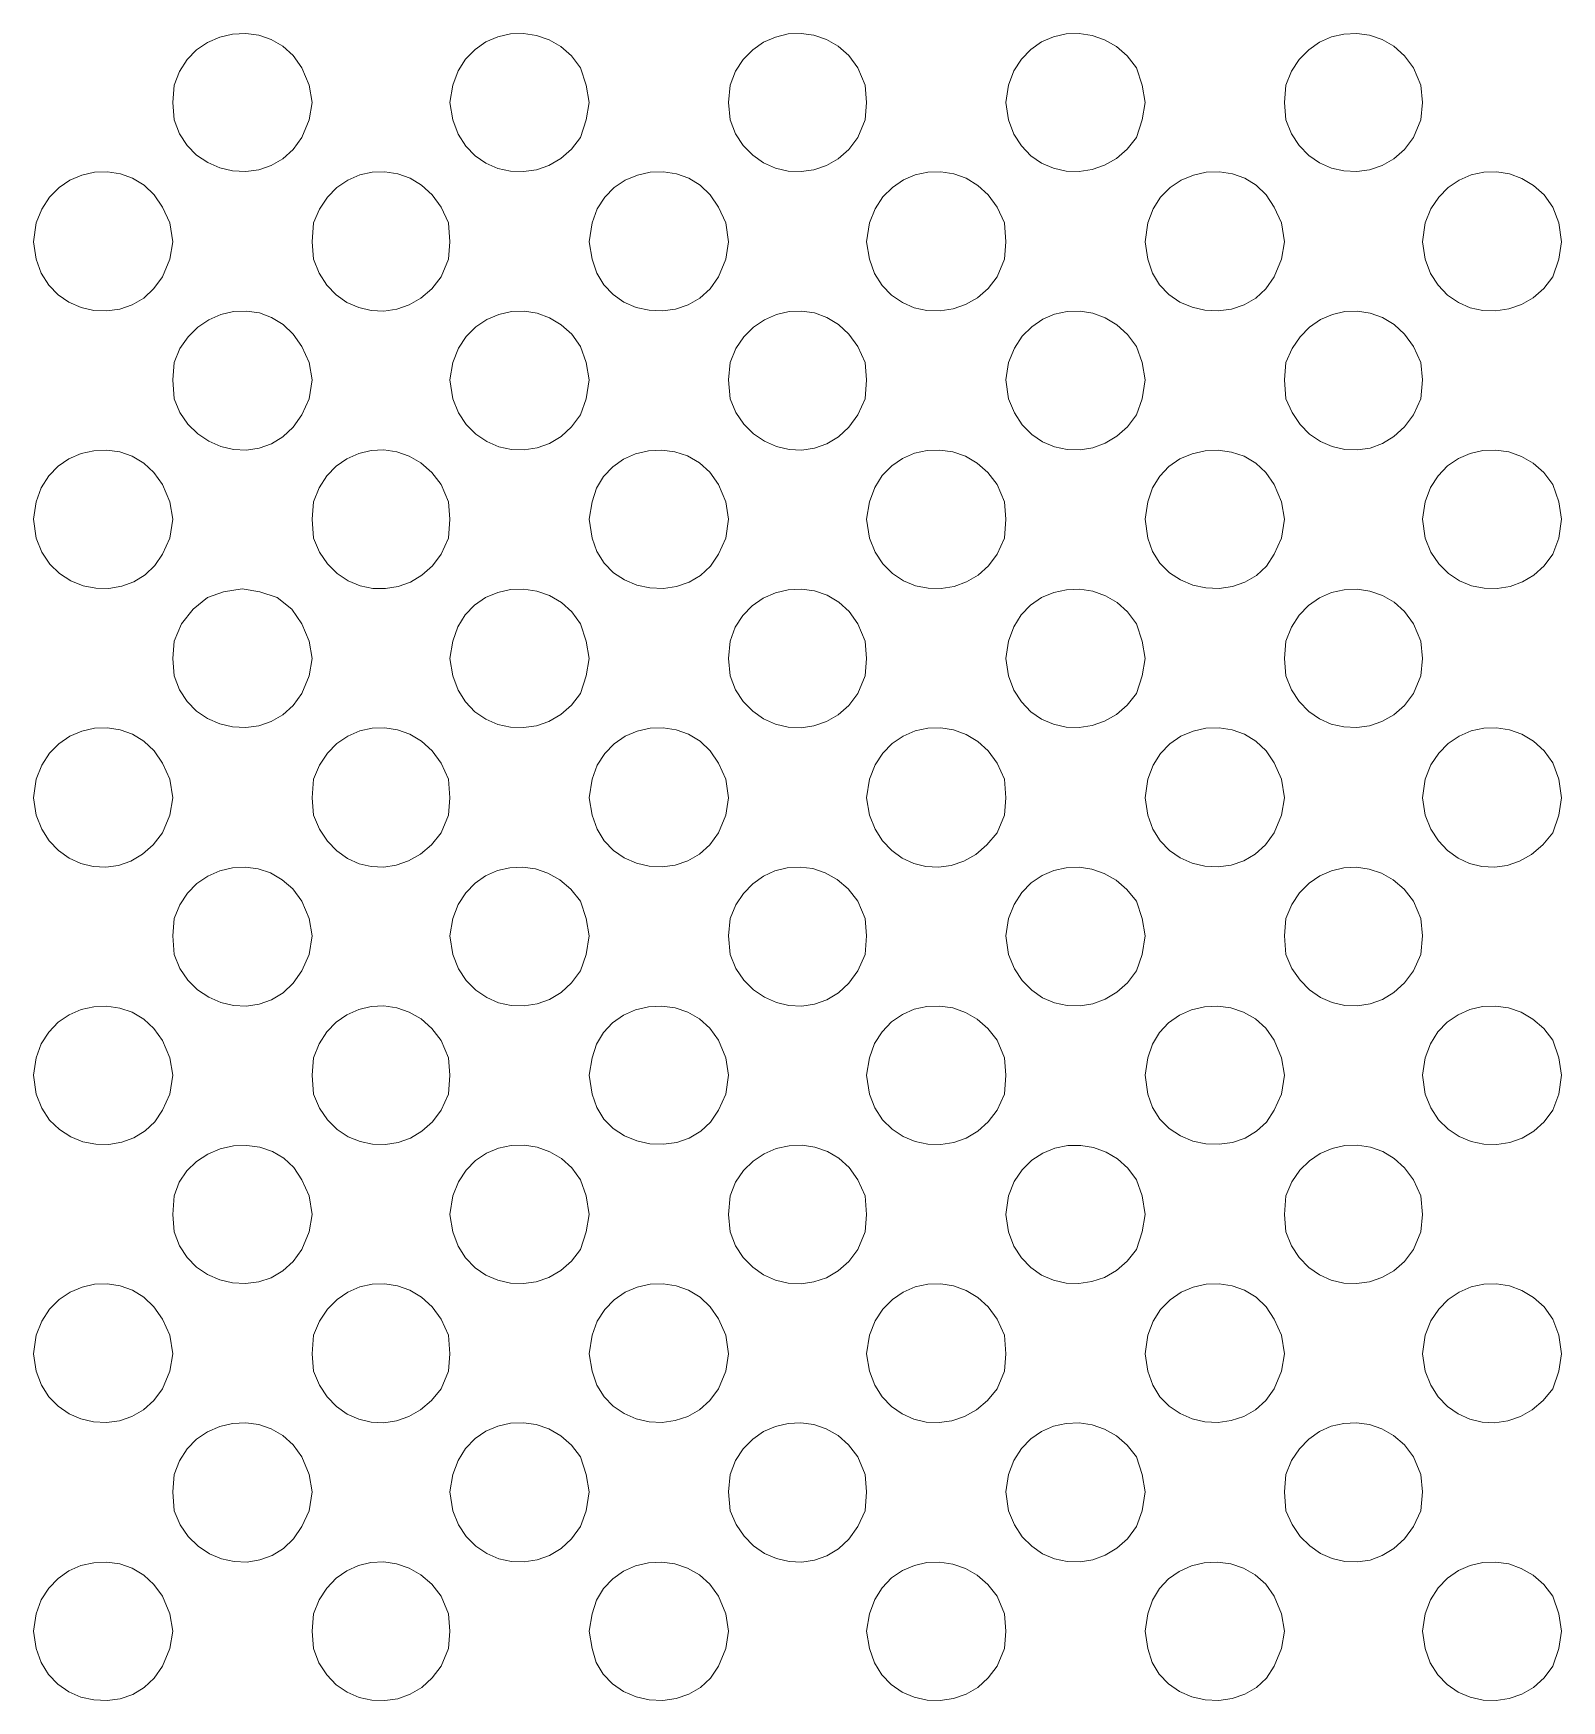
# Model space of a CAD drawing. Extents: x 0 to 242, y -13 to 199.
# Drawn here: x 116.08 to 143.84, y 139.39 to 169.66 of the extents above; entities that cross this region are included whole.
import ezdxf

# ---------------------------------------------------------------- set-up
doc = ezdxf.new("R2010")
doc.units = 0
doc.layers.add('GEOMETRY', color=7, linetype='Continuous')

msp = doc.modelspace()

# ---------------------------------------------------------------- linework, layer by layer
at = {"layer": 'GEOMETRY', "lineweight": 13}
for points in [[(121.145, 168.408), (121.091, 168.724), (120.959, 169.04), (120.803, 169.26), (120.615, 169.431), (120.404, 169.555), (120.177, 169.632), (119.94, 169.663), (119.702, 169.651), (119.469, 169.596), (119.248, 169.5), (119.048, 169.363), (118.875, 169.188), (118.736, 168.974), (118.639, 168.724), (118.614, 168.408), (118.639, 168.091), (118.737, 167.842), (118.876, 167.629), (119.049, 167.454), (119.25, 167.317), (119.47, 167.221), (119.703, 167.166), (119.941, 167.154), (120.177, 167.186), (120.404, 167.262), (120.615, 167.385), (120.803, 167.556), (120.959, 167.775), (121.091, 168.091), (121.145, 168.408)], [(126.179, 168.408), (126.125, 168.724), (126.022, 169.04), (125.856, 169.256), (125.663, 169.425), (125.449, 169.549), (125.22, 169.628), (124.985, 169.663), (124.749, 169.655), (124.519, 169.603), (124.302, 169.51), (124.105, 169.374), (123.935, 169.198), (123.798, 168.981), (123.701, 168.724), (123.649, 168.408), (123.701, 168.091), (123.799, 167.835), (123.936, 167.618), (124.106, 167.442), (124.302, 167.307), (124.519, 167.213), (124.748, 167.162), (124.984, 167.153), (125.219, 167.188), (125.448, 167.267), (125.662, 167.391), (125.856, 167.56), (126.022, 167.775), (126.125, 168.091), (126.179, 168.408)], [(131.214, 168.408), (131.189, 168.724), (131.057, 169.04), (130.892, 169.26), (130.7, 169.431), (130.488, 169.555), (130.261, 169.632), (130.027, 169.664), (129.792, 169.653), (129.563, 169.598), (129.347, 169.502), (129.149, 169.366), (128.977, 169.19), (128.837, 168.976), (128.737, 168.724), (128.71, 168.408), (128.737, 168.091), (128.837, 167.841), (128.977, 167.627), (129.149, 167.451), (129.347, 167.315), (129.563, 167.219), (129.792, 167.164), (130.027, 167.153), (130.261, 167.185), (130.488, 167.262), (130.7, 167.386), (130.892, 167.556), (131.057, 167.775), (131.189, 168.091), (131.214, 168.408)], [(136.276, 168.408), (136.222, 168.724), (136.118, 169.04), (135.95, 169.255), (135.755, 169.424), (135.541, 169.548), (135.312, 169.627), (135.077, 169.662), (134.841, 169.653), (134.612, 169.602), (134.396, 169.509), (134.2, 169.373), (134.031, 169.197), (133.894, 168.981), (133.797, 168.724), (133.745, 168.408), (133.797, 168.091), (133.894, 167.835), (134.03, 167.619), (134.2, 167.443), (134.396, 167.308), (134.612, 167.214), (134.842, 167.163), (135.077, 167.155), (135.313, 167.19), (135.541, 167.269), (135.756, 167.392), (135.951, 167.561), (136.118, 167.775), (136.222, 168.091), (136.276, 168.408)], [(141.312, 168.408), (141.285, 168.724), (141.153, 169.04), (140.985, 169.259), (140.792, 169.429), (140.579, 169.552), (140.353, 169.63), (140.12, 169.663), (139.887, 169.652), (139.659, 169.599), (139.444, 169.504), (139.248, 169.367), (139.076, 169.192), (138.936, 168.977), (138.833, 168.724), (138.806, 168.408), (138.833, 168.091), (138.936, 167.839), (139.076, 167.625), (139.248, 167.449), (139.444, 167.314), (139.659, 167.218), (139.887, 167.165), (140.12, 167.154), (140.353, 167.187), (140.579, 167.265), (140.792, 167.388), (140.985, 167.558), (141.153, 167.775), (141.285, 168.091), (141.312, 168.408)], [(118.614, 165.877), (118.562, 166.221), (118.428, 166.51), (118.276, 166.733), (118.093, 166.908), (117.886, 167.035), (117.663, 167.116), (117.431, 167.152), (117.196, 167.143), (116.966, 167.092), (116.748, 166.998), (116.549, 166.863), (116.375, 166.688), (116.235, 166.474), (116.135, 166.221), (116.083, 165.877), (116.135, 165.561), (116.227, 165.309), (116.362, 165.094), (116.532, 164.918), (116.73, 164.782), (116.949, 164.687), (117.18, 164.634), (117.417, 164.624), (117.653, 164.657), (117.879, 164.735), (118.088, 164.858), (118.274, 165.029), (118.428, 165.246), (118.562, 165.561), (118.614, 165.877)], [(123.649, 165.877), (123.622, 166.221), (123.491, 166.51), (123.326, 166.733), (123.136, 166.907), (122.925, 167.035), (122.701, 167.116), (122.47, 167.152), (122.238, 167.144), (122.011, 167.093), (121.795, 166.999), (121.597, 166.865), (121.423, 166.689), (121.278, 166.474), (121.17, 166.221), (121.145, 165.877), (121.17, 165.561), (121.273, 165.307), (121.413, 165.092), (121.583, 164.915), (121.779, 164.779), (121.992, 164.684), (122.218, 164.63), (122.45, 164.62), (122.683, 164.654), (122.909, 164.732), (123.123, 164.857), (123.319, 165.028), (123.491, 165.246), (123.622, 165.561), (123.649, 165.877)], [(128.711, 165.878), (128.659, 166.222), (128.526, 166.51), (128.377, 166.732), (128.195, 166.906), (127.988, 167.033), (127.762, 167.115), (127.526, 167.151), (127.288, 167.143), (127.055, 167.092), (126.834, 166.998), (126.634, 166.864), (126.462, 166.689), (126.325, 166.475), (126.233, 166.222), (126.18, 165.878), (126.233, 165.562), (126.315, 165.311), (126.444, 165.096), (126.612, 164.921), (126.81, 164.785), (127.031, 164.689), (127.267, 164.636), (127.508, 164.625), (127.748, 164.657), (127.978, 164.734), (128.189, 164.858), (128.375, 165.027), (128.526, 165.245), (128.659, 165.562), (128.711, 165.878)], [(133.746, 165.878), (133.719, 166.222), (133.588, 166.51), (133.425, 166.731), (133.235, 166.904), (133.024, 167.032), (132.799, 167.114), (132.566, 167.151), (132.331, 167.145), (132.102, 167.095), (131.885, 167.002), (131.686, 166.868), (131.513, 166.693), (131.371, 166.477), (131.267, 166.222), (131.214, 165.878), (131.267, 165.562), (131.363, 165.305), (131.499, 165.088), (131.67, 164.912), (131.867, 164.777), (132.084, 164.683), (132.314, 164.632), (132.551, 164.624), (132.787, 164.659), (133.016, 164.738), (133.23, 164.862), (133.423, 165.031), (133.588, 165.245), (133.719, 165.562), (133.746, 165.878)], [(138.806, 165.878), (138.753, 166.222), (138.622, 166.51), (138.474, 166.732), (138.292, 166.906), (138.085, 167.033), (137.86, 167.114), (137.624, 167.151), (137.385, 167.143), (137.152, 167.092), (136.931, 166.999), (136.731, 166.864), (136.558, 166.689), (136.422, 166.475), (136.328, 166.222), (136.276, 165.878), (136.328, 165.562), (136.411, 165.311), (136.54, 165.097), (136.708, 164.921), (136.907, 164.785), (137.128, 164.69), (137.363, 164.636), (137.605, 164.625), (137.844, 164.658), (138.074, 164.735), (138.286, 164.858), (138.471, 165.028), (138.622, 165.245), (138.753, 165.562), (138.806, 165.878)], [(143.841, 165.878), (143.788, 166.222), (143.683, 166.51), (143.522, 166.731), (143.332, 166.904), (143.121, 167.031), (142.896, 167.113), (142.663, 167.15), (142.428, 167.144), (142.198, 167.094), (141.981, 167.001), (141.782, 166.867), (141.608, 166.692), (141.467, 166.477), (141.363, 166.222), (141.312, 165.878), (141.363, 165.562), (141.46, 165.306), (141.597, 165.089), (141.768, 164.912), (141.965, 164.777), (142.181, 164.683), (142.411, 164.632), (142.647, 164.624), (142.882, 164.659), (143.111, 164.738), (143.325, 164.862), (143.518, 165.031), (143.683, 165.246), (143.788, 165.562), (143.841, 165.878)], [(121.145, 163.372), (121.091, 163.69), (120.959, 163.978), (120.804, 164.204), (120.619, 164.38), (120.411, 164.507), (120.188, 164.588), (119.955, 164.622), (119.72, 164.612), (119.489, 164.559), (119.27, 164.464), (119.069, 164.329), (118.892, 164.153), (118.746, 163.94), (118.639, 163.69), (118.614, 163.372), (118.639, 163.03), (118.746, 162.78), (118.891, 162.567), (119.068, 162.392), (119.269, 162.256), (119.488, 162.161), (119.719, 162.107), (119.953, 162.097), (120.186, 162.131), (120.41, 162.211), (120.617, 162.339), (120.803, 162.515), (120.959, 162.74), (121.091, 163.03), (121.145, 163.372)], [(126.179, 163.372), (126.125, 163.69), (126.022, 163.978), (125.861, 164.199), (125.671, 164.373), (125.46, 164.5), (125.234, 164.582), (125.001, 164.619), (124.766, 164.612), (124.536, 164.562), (124.318, 164.47), (124.119, 164.336), (123.946, 164.16), (123.804, 163.945), (123.701, 163.69), (123.649, 163.372), (123.701, 163.03), (123.804, 162.775), (123.945, 162.56), (124.119, 162.384), (124.318, 162.25), (124.535, 162.157), (124.765, 162.107), (125, 162.1), (125.234, 162.137), (125.459, 162.219), (125.671, 162.346), (125.86, 162.52), (126.022, 162.74), (126.125, 163.03), (126.179, 163.372)], [(131.214, 163.372), (131.189, 163.69), (131.057, 163.978), (130.895, 164.204), (130.706, 164.379), (130.497, 164.507), (130.273, 164.587), (130.042, 164.622), (129.809, 164.612), (129.581, 164.559), (129.365, 164.465), (129.165, 164.329), (128.99, 164.154), (128.845, 163.94), (128.737, 163.69), (128.71, 163.372), (128.737, 163.03), (128.845, 162.78), (128.99, 162.567), (129.165, 162.392), (129.364, 162.256), (129.58, 162.161), (129.808, 162.108), (130.041, 162.098), (130.272, 162.132), (130.496, 162.212), (130.705, 162.34), (130.894, 162.515), (131.057, 162.74), (131.189, 163.03), (131.214, 163.372)], [(136.276, 163.372), (136.222, 163.69), (136.118, 163.978), (135.954, 164.198), (135.764, 164.371), (135.552, 164.499), (135.327, 164.581), (135.095, 164.619), (134.861, 164.613), (134.632, 164.564), (134.416, 164.472), (134.218, 164.338), (134.044, 164.163), (133.902, 163.947), (133.797, 163.69), (133.745, 163.372), (133.797, 163.03), (133.901, 162.774), (134.043, 162.558), (134.216, 162.383), (134.415, 162.249), (134.631, 162.157), (134.86, 162.107), (135.094, 162.101), (135.327, 162.138), (135.553, 162.22), (135.764, 162.348), (135.955, 162.521), (136.118, 162.74), (136.222, 163.03), (136.276, 163.372)], [(141.312, 163.372), (141.285, 163.69), (141.153, 163.978), (140.987, 164.202), (140.797, 164.377), (140.587, 164.504), (140.364, 164.585), (140.134, 164.62), (139.903, 164.612), (139.677, 164.56), (139.462, 164.466), (139.264, 164.331), (139.089, 164.156), (138.944, 163.942), (138.833, 163.69), (138.806, 163.372), (138.833, 163.03), (138.944, 162.779), (139.089, 162.564), (139.264, 162.389), (139.461, 162.254), (139.676, 162.16), (139.902, 162.108), (140.132, 162.099), (140.362, 162.134), (140.585, 162.215), (140.796, 162.342), (140.987, 162.517), (141.153, 162.74), (141.285, 163.03), (141.312, 163.372)], [(118.614, 160.842), (118.562, 161.16), (118.428, 161.475), (118.273, 161.692), (118.088, 161.862), (117.878, 161.985), (117.652, 162.063), (117.417, 162.096), (117.18, 162.086), (116.949, 162.033), (116.73, 161.938), (116.532, 161.802), (116.362, 161.627), (116.227, 161.412), (116.135, 161.16), (116.083, 160.842), (116.135, 160.499), (116.237, 160.241), (116.381, 160.026), (116.559, 159.853), (116.763, 159.722), (116.986, 159.634), (117.22, 159.588), (117.457, 159.585), (117.69, 159.624), (117.911, 159.706), (118.113, 159.831), (118.288, 159.999), (118.428, 160.209), (118.562, 160.499), (118.614, 160.842)], [(123.649, 160.842), (123.622, 161.16), (123.491, 161.475), (123.319, 161.693), (123.122, 161.864), (122.908, 161.988), (122.682, 162.066), (122.45, 162.1), (122.218, 162.09), (121.992, 162.036), (121.779, 161.941), (121.584, 161.805), (121.413, 161.629), (121.273, 161.413), (121.17, 161.16), (121.145, 160.842), (121.17, 160.499), (121.28, 160.244), (121.426, 160.03), (121.602, 159.856), (121.802, 159.724), (122.019, 159.634), (122.247, 159.586), (122.479, 159.581), (122.71, 159.619), (122.933, 159.7), (123.142, 159.825), (123.33, 159.995), (123.491, 160.209), (123.622, 160.499), (123.649, 160.842)], [(128.711, 160.844), (128.659, 161.159), (128.526, 161.475), (128.369, 161.696), (128.18, 161.867), (127.967, 161.991), (127.736, 162.067), (127.496, 162.097), (127.256, 162.084), (127.022, 162.028), (126.803, 161.931), (126.606, 161.794), (126.441, 161.619), (126.313, 161.407), (126.233, 161.159), (126.18, 160.844), (126.233, 160.5), (126.317, 160.253), (126.448, 160.043), (126.619, 159.871), (126.821, 159.738), (127.045, 159.646), (127.283, 159.595), (127.526, 159.586), (127.766, 159.62), (127.994, 159.698), (128.203, 159.822), (128.383, 159.992), (128.526, 160.209), (128.659, 160.5), (128.711, 160.844)], [(133.746, 160.844), (133.719, 161.159), (133.588, 161.475), (133.421, 161.69), (133.227, 161.86), (133.013, 161.984), (132.785, 162.063), (132.55, 162.098), (132.315, 162.09), (132.086, 162.039), (131.87, 161.945), (131.673, 161.81), (131.503, 161.633), (131.365, 161.416), (131.267, 161.159), (131.214, 160.844), (131.267, 160.5), (131.37, 160.244), (131.512, 160.03), (131.687, 159.856), (131.887, 159.725), (132.106, 159.635), (132.337, 159.588), (132.573, 159.583), (132.807, 159.622), (133.032, 159.703), (133.242, 159.828), (133.43, 159.996), (133.588, 160.209), (133.719, 160.5), (133.746, 160.844)], [(138.806, 160.844), (138.753, 161.159), (138.622, 161.475), (138.471, 161.692), (138.285, 161.862), (138.074, 161.985), (137.844, 162.062), (137.605, 162.095), (137.364, 162.084), (137.129, 162.031), (136.908, 161.936), (136.709, 161.8), (136.541, 161.624), (136.411, 161.411), (136.328, 161.159), (136.276, 160.844), (136.328, 160.5), (136.413, 160.253), (136.546, 160.042), (136.717, 159.871), (136.919, 159.738), (137.142, 159.646), (137.38, 159.594), (137.622, 159.585), (137.862, 159.62), (138.09, 159.698), (138.299, 159.822), (138.479, 159.992), (138.622, 160.209), (138.753, 160.5), (138.806, 160.844)], [(143.841, 160.844), (143.788, 161.159), (143.683, 161.475), (143.517, 161.69), (143.324, 161.86), (143.11, 161.983), (142.882, 162.063), (142.647, 162.098), (142.411, 162.089), (142.182, 162.038), (141.966, 161.944), (141.769, 161.809), (141.599, 161.632), (141.461, 161.416), (141.363, 161.159), (141.312, 160.844), (141.363, 160.499), (141.467, 160.243), (141.61, 160.029), (141.785, 159.856), (141.985, 159.724), (142.205, 159.635), (142.435, 159.588), (142.671, 159.583), (142.905, 159.622), (143.13, 159.703), (143.339, 159.828), (143.526, 159.997), (143.683, 160.209), (143.788, 160.499), (143.841, 160.844)], [(121.145, 158.313), (121.091, 158.628), (120.959, 158.945), (120.776, 159.209), (120.511, 159.419), (120.196, 159.525), (119.878, 159.579), (119.537, 159.525), (119.247, 159.419), (118.983, 159.209), (118.772, 158.945), (118.639, 158.628), (118.614, 158.313), (118.639, 157.996), (118.736, 157.746), (118.874, 157.533), (119.047, 157.358), (119.248, 157.221), (119.468, 157.125), (119.701, 157.07), (119.94, 157.058), (120.177, 157.089), (120.404, 157.166), (120.616, 157.289), (120.803, 157.459), (120.959, 157.679), (121.091, 157.996), (121.145, 158.313)], [(126.179, 158.313), (126.125, 158.628), (126.022, 158.945), (125.863, 159.161), (125.673, 159.332), (125.459, 159.457), (125.229, 159.536), (124.99, 159.572), (124.751, 159.563), (124.517, 159.512), (124.297, 159.418), (124.098, 159.281), (123.927, 159.104), (123.793, 158.886), (123.701, 158.628), (123.649, 158.313), (123.701, 157.996), (123.798, 157.739), (123.934, 157.523), (124.104, 157.346), (124.301, 157.211), (124.518, 157.117), (124.748, 157.066), (124.984, 157.057), (125.219, 157.092), (125.448, 157.171), (125.662, 157.295), (125.856, 157.464), (126.022, 157.679), (126.125, 157.996), (126.179, 158.313)], [(131.214, 158.313), (131.189, 158.627), (131.057, 158.945), (130.9, 159.165), (130.712, 159.337), (130.5, 159.462), (130.272, 159.539), (130.034, 159.572), (129.795, 159.56), (129.562, 159.505), (129.341, 159.408), (129.141, 159.271), (128.969, 159.094), (128.832, 158.879), (128.737, 158.627), (128.71, 158.313), (128.737, 157.996), (128.837, 157.745), (128.976, 157.531), (129.148, 157.355), (129.346, 157.219), (129.562, 157.123), (129.791, 157.068), (130.026, 157.056), (130.26, 157.089), (130.487, 157.166), (130.7, 157.289), (130.892, 157.46), (131.057, 157.679), (131.189, 157.996), (131.214, 158.313)], [(136.276, 158.313), (136.222, 158.627), (136.118, 158.945), (135.958, 159.159), (135.768, 159.329), (135.555, 159.453), (135.326, 159.533), (135.088, 159.569), (134.849, 159.562), (134.616, 159.512), (134.396, 159.418), (134.197, 159.283), (134.026, 159.105), (133.89, 158.887), (133.797, 158.627), (133.745, 158.313), (133.797, 157.996), (133.893, 157.74), (134.029, 157.523), (134.199, 157.347), (134.395, 157.212), (134.611, 157.119), (134.841, 157.068), (135.076, 157.059), (135.312, 157.094), (135.541, 157.173), (135.756, 157.296), (135.951, 157.465), (136.118, 157.679), (136.222, 157.996), (136.276, 158.313)], [(141.312, 158.313), (141.285, 158.627), (141.153, 158.945), (140.99, 159.163), (140.799, 159.335), (140.587, 159.459), (140.36, 159.538), (140.125, 159.572), (139.889, 159.562), (139.659, 159.508), (139.442, 159.413), (139.244, 159.276), (139.072, 159.099), (138.933, 158.882), (138.833, 158.627), (138.806, 158.313), (138.833, 157.996), (138.936, 157.743), (139.076, 157.529), (139.247, 157.353), (139.443, 157.217), (139.658, 157.122), (139.886, 157.069), (140.119, 157.058), (140.352, 157.091), (140.578, 157.168), (140.791, 157.292), (140.985, 157.461), (141.153, 157.679), (141.285, 157.996), (141.312, 158.313)], [(118.614, 155.781), (118.562, 156.124), (118.428, 156.414), (118.275, 156.637), (118.091, 156.812), (117.884, 156.939), (117.661, 157.02), (117.429, 157.056), (117.194, 157.047), (116.965, 156.995), (116.747, 156.901), (116.548, 156.766), (116.375, 156.591), (116.235, 156.377), (116.135, 156.124), (116.083, 155.781), (116.135, 155.465), (116.235, 155.215), (116.373, 155.001), (116.541, 154.825), (116.734, 154.689), (116.946, 154.592), (117.17, 154.537), (117.4, 154.525), (117.631, 154.556), (117.855, 154.633), (118.066, 154.757), (118.259, 154.928), (118.428, 155.147), (118.562, 155.465), (118.614, 155.781)], [(123.649, 155.781), (123.622, 156.124), (123.491, 156.414), (123.326, 156.637), (123.134, 156.811), (122.924, 156.938), (122.7, 157.02), (122.469, 157.056), (122.237, 157.048), (122.011, 156.997), (121.795, 156.903), (121.597, 156.768), (121.423, 156.593), (121.279, 156.378), (121.17, 156.124), (121.145, 155.781), (121.17, 155.465), (121.282, 155.211), (121.425, 154.994), (121.596, 154.818), (121.789, 154.681), (121.999, 154.587), (122.22, 154.534), (122.447, 154.524), (122.675, 154.557), (122.898, 154.636), (123.113, 154.76), (123.312, 154.93), (123.491, 155.147), (123.622, 155.465), (123.649, 155.781)], [(128.711, 155.781), (128.659, 156.124), (128.526, 156.414), (128.375, 156.637), (128.192, 156.811), (127.984, 156.938), (127.758, 157.019), (127.522, 157.054), (127.284, 157.045), (127.051, 156.994), (126.831, 156.9), (126.631, 156.765), (126.46, 156.59), (126.325, 156.376), (126.233, 156.124), (126.18, 155.781), (126.233, 155.465), (126.321, 155.215), (126.452, 155.002), (126.62, 154.827), (126.817, 154.691), (127.035, 154.595), (127.267, 154.541), (127.504, 154.529), (127.741, 154.561), (127.969, 154.638), (128.181, 154.761), (128.369, 154.931), (128.526, 155.148), (128.659, 155.465), (128.711, 155.781)], [(133.746, 155.781), (133.719, 156.124), (133.588, 156.414), (133.425, 156.635), (133.235, 156.808), (133.023, 156.935), (132.798, 157.017), (132.564, 157.054), (132.329, 157.047), (132.1, 156.997), (131.883, 156.905), (131.684, 156.77), (131.511, 156.595), (131.37, 156.379), (131.267, 156.124), (131.214, 155.781), (131.267, 155.465), (131.37, 155.215), (131.508, 155), (131.674, 154.824), (131.865, 154.687), (132.073, 154.59), (132.295, 154.534), (132.524, 154.522), (132.754, 154.554), (132.982, 154.631), (133.2, 154.755), (133.404, 154.927), (133.588, 155.148), (133.719, 155.465), (133.746, 155.781)], [(138.806, 155.781), (138.753, 156.124), (138.622, 156.415), (138.472, 156.638), (138.288, 156.812), (138.08, 156.939), (137.854, 157.019), (137.618, 157.055), (137.38, 157.046), (137.147, 156.994), (136.927, 156.9), (136.727, 156.765), (136.556, 156.59), (136.421, 156.376), (136.328, 156.124), (136.276, 155.781), (136.328, 155.465), (136.417, 155.215), (136.549, 155.002), (136.717, 154.827), (136.913, 154.691), (137.131, 154.595), (137.363, 154.541), (137.601, 154.529), (137.838, 154.561), (138.066, 154.638), (138.277, 154.761), (138.465, 154.931), (138.622, 155.148), (138.753, 155.465), (138.806, 155.781)], [(143.841, 155.781), (143.788, 156.124), (143.683, 156.415), (143.521, 156.636), (143.331, 156.809), (143.119, 156.936), (142.894, 157.018), (142.66, 157.054), (142.426, 157.047), (142.197, 156.997), (141.98, 156.904), (141.781, 156.77), (141.608, 156.595), (141.467, 156.379), (141.363, 156.124), (141.312, 155.781), (141.363, 155.465), (141.467, 155.215), (141.605, 155.001), (141.771, 154.824), (141.962, 154.687), (142.17, 154.59), (142.391, 154.535), (142.62, 154.522), (142.851, 154.554), (143.078, 154.631), (143.296, 154.755), (143.5, 154.927), (143.683, 155.148), (143.788, 155.465), (143.841, 155.781)], [(121.145, 153.278), (121.091, 153.593), (120.959, 153.909), (120.796, 154.127), (120.605, 154.296), (120.393, 154.418), (120.167, 154.494), (119.934, 154.525), (119.699, 154.513), (119.47, 154.458), (119.253, 154.362), (119.055, 154.226), (118.883, 154.052), (118.742, 153.84), (118.639, 153.593), (118.614, 153.278), (118.639, 152.935), (118.746, 152.685), (118.891, 152.471), (119.067, 152.296), (119.269, 152.16), (119.488, 152.065), (119.719, 152.012), (119.954, 152.002), (120.186, 152.036), (120.41, 152.116), (120.618, 152.243), (120.803, 152.419), (120.959, 152.644), (121.091, 152.935), (121.145, 153.278)], [(126.179, 153.278), (126.125, 153.593), (126.022, 153.909), (125.846, 154.124), (125.647, 154.293), (125.43, 154.415), (125.202, 154.492), (124.968, 154.525), (124.736, 154.514), (124.511, 154.461), (124.298, 154.367), (124.105, 154.232), (123.937, 154.057), (123.801, 153.844), (123.701, 153.593), (123.649, 153.278), (123.701, 152.935), (123.804, 152.68), (123.945, 152.464), (124.118, 152.289), (124.317, 152.155), (124.534, 152.062), (124.764, 152.012), (124.999, 152.005), (125.233, 152.041), (125.459, 152.123), (125.67, 152.25), (125.86, 152.423), (126.022, 152.644), (126.125, 152.935), (126.179, 153.278)], [(131.214, 153.278), (131.189, 153.593), (131.057, 153.909), (130.88, 154.129), (130.682, 154.3), (130.466, 154.422), (130.24, 154.497), (130.008, 154.526), (129.777, 154.512), (129.553, 154.455), (129.342, 154.358), (129.148, 154.221), (128.979, 154.047), (128.84, 153.837), (128.737, 153.593), (128.71, 153.278), (128.737, 152.935), (128.844, 152.685), (128.989, 152.471), (129.164, 152.296), (129.363, 152.161), (129.579, 152.066), (129.807, 152.012), (130.04, 152.002), (130.272, 152.037), (130.496, 152.117), (130.705, 152.244), (130.894, 152.419), (131.057, 152.644), (131.189, 152.935), (131.214, 153.278)], [(136.276, 153.278), (136.222, 153.593), (136.118, 153.909), (135.946, 154.12), (135.749, 154.286), (135.535, 154.408), (135.308, 154.487), (135.076, 154.522), (134.843, 154.514), (134.617, 154.464), (134.404, 154.372), (134.209, 154.238), (134.039, 154.063), (133.899, 153.848), (133.797, 153.593), (133.745, 153.278), (133.797, 152.935), (133.901, 152.679), (134.043, 152.463), (134.216, 152.287), (134.414, 152.153), (134.631, 152.061), (134.86, 152.012), (135.094, 152.005), (135.327, 152.043), (135.553, 152.125), (135.764, 152.252), (135.955, 152.424), (136.118, 152.644), (136.222, 152.935), (136.276, 153.278)], [(141.312, 153.278), (141.285, 153.593), (141.153, 153.909), (140.98, 154.123), (140.784, 154.291), (140.571, 154.413), (140.346, 154.49), (140.115, 154.522), (139.885, 154.512), (139.66, 154.459), (139.448, 154.365), (139.253, 154.23), (139.082, 154.056), (138.94, 153.843), (138.833, 153.593), (138.806, 153.278), (138.833, 152.935), (138.943, 152.683), (139.089, 152.469), (139.263, 152.294), (139.46, 152.159), (139.675, 152.065), (139.901, 152.013), (140.132, 152.004), (140.362, 152.039), (140.585, 152.12), (140.795, 152.246), (140.987, 152.421), (141.153, 152.644), (141.285, 152.935), (141.312, 153.278)], [(118.614, 150.747), (118.562, 151.061), (118.428, 151.378), (118.274, 151.595), (118.089, 151.765), (117.879, 151.888), (117.653, 151.966), (117.418, 152), (117.181, 151.99), (116.949, 151.937), (116.731, 151.842), (116.533, 151.706), (116.363, 151.53), (116.227, 151.315), (116.135, 151.061), (116.083, 150.747), (116.135, 150.404), (116.236, 150.146), (116.379, 149.931), (116.557, 149.758), (116.761, 149.627), (116.984, 149.538), (117.218, 149.493), (117.456, 149.489), (117.689, 149.528), (117.911, 149.61), (118.113, 149.735), (118.288, 149.902), (118.428, 150.112), (118.562, 150.404), (118.614, 150.747)], [(123.649, 150.747), (123.622, 151.061), (123.491, 151.378), (123.32, 151.596), (123.124, 151.767), (122.909, 151.891), (122.683, 151.969), (122.45, 152.003), (122.218, 151.992), (121.992, 151.939), (121.778, 151.844), (121.583, 151.707), (121.412, 151.531), (121.273, 151.315), (121.17, 151.061), (121.145, 150.747), (121.17, 150.404), (121.279, 150.149), (121.425, 149.935), (121.601, 149.762), (121.8, 149.629), (122.017, 149.539), (122.245, 149.491), (122.478, 149.486), (122.71, 149.523), (122.933, 149.604), (123.142, 149.729), (123.33, 149.898), (123.491, 150.112), (123.622, 150.404), (123.649, 150.747)], [(128.711, 150.746), (128.659, 151.061), (128.526, 151.379), (128.371, 151.6), (128.183, 151.77), (127.969, 151.893), (127.738, 151.969), (127.498, 152), (127.256, 151.986), (127.022, 151.931), (126.802, 151.834), (126.605, 151.697), (126.439, 151.521), (126.312, 151.309), (126.233, 151.061), (126.18, 150.746), (126.233, 150.404), (126.315, 150.158), (126.445, 149.948), (126.616, 149.777), (126.819, 149.644), (127.044, 149.552), (127.283, 149.501), (127.527, 149.491), (127.768, 149.525), (127.997, 149.603), (128.206, 149.727), (128.385, 149.896), (128.526, 150.113), (128.659, 150.404), (128.711, 150.746)], [(133.746, 150.746), (133.719, 151.061), (133.588, 151.379), (133.422, 151.594), (133.228, 151.764), (133.014, 151.887), (132.786, 151.967), (132.55, 152.002), (132.314, 151.993), (132.084, 151.942), (131.867, 151.848), (131.671, 151.712), (131.5, 151.536), (131.363, 151.319), (131.267, 151.061), (131.214, 150.746), (131.267, 150.404), (131.367, 150.151), (131.507, 149.938), (131.681, 149.765), (131.88, 149.633), (132.099, 149.542), (132.33, 149.493), (132.566, 149.487), (132.801, 149.524), (133.028, 149.604), (133.239, 149.729), (133.428, 149.898), (133.588, 150.113), (133.719, 150.404), (133.746, 150.746)], [(138.806, 150.746), (138.753, 151.061), (138.622, 151.379), (138.467, 151.599), (138.278, 151.77), (138.065, 151.893), (137.834, 151.969), (137.594, 152), (137.352, 151.986), (137.118, 151.931), (136.898, 151.834), (136.701, 151.697), (136.535, 151.522), (136.408, 151.309), (136.328, 151.061), (136.276, 150.746), (136.328, 150.404), (136.412, 150.157), (136.543, 149.948), (136.714, 149.776), (136.916, 149.644), (137.14, 149.551), (137.379, 149.5), (137.623, 149.491), (137.863, 149.525), (138.092, 149.603), (138.301, 149.727), (138.48, 149.896), (138.622, 150.113), (138.753, 150.404), (138.806, 150.746)], [(143.841, 150.747), (143.788, 151.061), (143.683, 151.379), (143.515, 151.596), (143.32, 151.766), (143.104, 151.889), (142.875, 151.968), (142.64, 152.002), (142.404, 151.992), (142.175, 151.939), (141.96, 151.844), (141.764, 151.708), (141.595, 151.532), (141.459, 151.316), (141.363, 151.061), (141.312, 150.747), (141.363, 150.404), (141.464, 150.151), (141.604, 149.938), (141.778, 149.765), (141.977, 149.633), (142.196, 149.542), (142.427, 149.493), (142.663, 149.487), (142.898, 149.524), (143.124, 149.604), (143.335, 149.729), (143.524, 149.898), (143.683, 150.113), (143.788, 150.404), (143.841, 150.747)], [(121.145, 148.215), (121.091, 148.558), (120.959, 148.848), (120.814, 149.068), (120.633, 149.239), (120.425, 149.362), (120.197, 149.44), (119.958, 149.472), (119.716, 149.461), (119.478, 149.408), (119.253, 149.314), (119.049, 149.181), (118.873, 149.009), (118.734, 148.801), (118.639, 148.558), (118.614, 148.215), (118.639, 147.9), (118.736, 147.65), (118.874, 147.437), (119.047, 147.262), (119.248, 147.125), (119.468, 147.028), (119.701, 146.973), (119.939, 146.961), (120.176, 146.992), (120.403, 147.069), (120.614, 147.192), (120.802, 147.362), (120.959, 147.581), (121.091, 147.9), (121.145, 148.215)], [(126.179, 148.215), (126.125, 148.558), (126.022, 148.848), (125.863, 149.063), (125.674, 149.233), (125.463, 149.357), (125.236, 149.438), (125.001, 149.475), (124.764, 149.468), (124.533, 149.42), (124.314, 149.329), (124.115, 149.197), (123.942, 149.024), (123.802, 148.811), (123.701, 148.558), (123.649, 148.215), (123.701, 147.9), (123.798, 147.644), (123.935, 147.427), (124.105, 147.25), (124.301, 147.115), (124.517, 147.021), (124.747, 146.97), (124.983, 146.961), (125.218, 146.996), (125.446, 147.074), (125.661, 147.198), (125.855, 147.366), (126.022, 147.581), (126.125, 147.9), (126.179, 148.215)], [(131.214, 148.215), (131.189, 148.558), (131.057, 148.848), (130.901, 149.067), (130.715, 149.238), (130.506, 149.362), (130.28, 149.44), (130.046, 149.473), (129.808, 149.464), (129.576, 149.412), (129.356, 149.318), (129.155, 149.185), (128.98, 149.013), (128.838, 148.804), (128.737, 148.558), (128.71, 148.215), (128.737, 147.9), (128.837, 147.649), (128.976, 147.435), (129.148, 147.259), (129.345, 147.122), (129.562, 147.026), (129.791, 146.972), (130.026, 146.96), (130.26, 146.992), (130.487, 147.069), (130.699, 147.192), (130.892, 147.362), (131.057, 147.581), (131.189, 147.9), (131.214, 148.215)], [(136.276, 148.215), (136.222, 148.558), (136.118, 148.848), (135.962, 149.059), (135.776, 149.226), (135.567, 149.351), (135.341, 149.432), (135.107, 149.471), (134.871, 149.468), (134.639, 149.422), (134.419, 149.333), (134.218, 149.202), (134.043, 149.03), (133.9, 148.815), (133.797, 148.558), (133.745, 148.215), (133.797, 147.9), (133.893, 147.644), (134.029, 147.428), (134.198, 147.252), (134.394, 147.117), (134.61, 147.023), (134.839, 146.971), (135.074, 146.962), (135.31, 146.997), (135.538, 147.075), (135.754, 147.198), (135.949, 147.367), (136.118, 147.581), (136.222, 147.9), (136.276, 148.215)], [(141.312, 148.215), (141.285, 148.558), (141.153, 148.848), (140.99, 149.066), (140.801, 149.236), (140.591, 149.361), (140.367, 149.44), (140.135, 149.475), (139.902, 149.467), (139.674, 149.416), (139.458, 149.324), (139.259, 149.191), (139.085, 149.019), (138.94, 148.807), (138.833, 148.558), (138.806, 148.215), (138.833, 147.9), (138.936, 147.648), (139.076, 147.433), (139.247, 147.257), (139.443, 147.121), (139.658, 147.026), (139.885, 146.972), (140.118, 146.961), (140.351, 146.994), (140.578, 147.071), (140.791, 147.194), (140.985, 147.364), (141.153, 147.581), (141.285, 147.9), (141.312, 148.215)], [(118.614, 145.685), (118.562, 146.028), (118.428, 146.318), (118.274, 146.54), (118.091, 146.714), (117.884, 146.841), (117.662, 146.922), (117.43, 146.958), (117.196, 146.95), (116.967, 146.898), (116.75, 146.805), (116.551, 146.67), (116.377, 146.495), (116.236, 146.28), (116.135, 146.028), (116.083, 145.685), (116.135, 145.37), (116.229, 145.12), (116.365, 144.907), (116.535, 144.733), (116.731, 144.598), (116.948, 144.504), (117.177, 144.451), (117.412, 144.44), (117.646, 144.472), (117.872, 144.548), (118.082, 144.67), (118.27, 144.837), (118.428, 145.052), (118.562, 145.37), (118.614, 145.685)], [(123.649, 145.685), (123.622, 146.028), (123.491, 146.318), (123.324, 146.54), (123.132, 146.714), (122.922, 146.841), (122.698, 146.923), (122.468, 146.959), (122.237, 146.951), (122.011, 146.9), (121.796, 146.806), (121.599, 146.671), (121.425, 146.496), (121.28, 146.281), (121.17, 146.028), (121.145, 145.685), (121.17, 145.37), (121.278, 145.117), (121.42, 144.903), (121.59, 144.728), (121.784, 144.592), (121.995, 144.498), (122.218, 144.446), (122.447, 144.436), (122.677, 144.469), (122.902, 144.547), (123.116, 144.669), (123.314, 144.837), (123.491, 145.052), (123.622, 145.37), (123.649, 145.685)], [(128.711, 145.685), (128.659, 146.028), (128.526, 146.319), (128.376, 146.541), (128.193, 146.715), (127.984, 146.842), (127.758, 146.923), (127.523, 146.958), (127.284, 146.95), (127.051, 146.898), (126.831, 146.804), (126.632, 146.669), (126.46, 146.494), (126.325, 146.28), (126.233, 146.028), (126.18, 145.685), (126.233, 145.369), (126.319, 145.12), (126.449, 144.908), (126.617, 144.734), (126.814, 144.6), (127.033, 144.505), (127.266, 144.452), (127.505, 144.441), (127.743, 144.473), (127.972, 144.549), (128.183, 144.67), (128.371, 144.837), (128.526, 145.052), (128.659, 145.369), (128.711, 145.685)], [(133.746, 145.685), (133.719, 146.028), (133.588, 146.318), (133.425, 146.538), (133.235, 146.712), (133.024, 146.839), (132.798, 146.921), (132.565, 146.958), (132.33, 146.951), (132.1, 146.901), (131.883, 146.809), (131.685, 146.674), (131.511, 146.499), (131.37, 146.283), (131.267, 146.028), (131.214, 145.685), (131.267, 145.369), (131.366, 145.118), (131.503, 144.905), (131.671, 144.73), (131.864, 144.595), (132.076, 144.501), (132.302, 144.448), (132.534, 144.437), (132.767, 144.47), (132.995, 144.546), (133.212, 144.668), (133.411, 144.837), (133.588, 145.052), (133.719, 145.369), (133.746, 145.685)], [(138.806, 145.685), (138.753, 146.028), (138.622, 146.318), (138.473, 146.54), (138.29, 146.714), (138.082, 146.841), (137.856, 146.922), (137.62, 146.957), (137.382, 146.949), (137.148, 146.898), (136.928, 146.804), (136.728, 146.669), (136.557, 146.494), (136.421, 146.28), (136.328, 146.028), (136.276, 145.685), (136.328, 145.369), (136.415, 145.12), (136.546, 144.908), (136.714, 144.734), (136.911, 144.6), (137.13, 144.505), (137.362, 144.452), (137.601, 144.441), (137.839, 144.473), (138.068, 144.549), (138.28, 144.67), (138.467, 144.837), (138.622, 145.052), (138.753, 145.369), (138.806, 145.685)], [(143.841, 145.685), (143.788, 146.028), (143.683, 146.318), (143.521, 146.538), (143.331, 146.712), (143.12, 146.839), (142.895, 146.921), (142.661, 146.958), (142.427, 146.951), (142.198, 146.9), (141.98, 146.808), (141.782, 146.673), (141.608, 146.498), (141.467, 146.283), (141.363, 146.028), (141.312, 145.685), (141.363, 145.369), (141.463, 145.118), (141.6, 144.905), (141.768, 144.73), (141.961, 144.595), (142.173, 144.5), (142.398, 144.447), (142.63, 144.436), (142.863, 144.469), (143.091, 144.546), (143.307, 144.668), (143.507, 144.836), (143.683, 145.052), (143.788, 145.369), (143.841, 145.685)], [(121.145, 143.181), (121.091, 143.496), (120.959, 143.814), (120.802, 144.033), (120.615, 144.204), (120.404, 144.327), (120.176, 144.403), (119.94, 144.435), (119.701, 144.423), (119.468, 144.368), (119.248, 144.271), (119.048, 144.135), (118.875, 143.959), (118.736, 143.746), (118.639, 143.496), (118.614, 143.181), (118.639, 142.838), (118.75, 142.583), (118.898, 142.367), (119.078, 142.192), (119.28, 142.057), (119.501, 141.964), (119.731, 141.913), (119.966, 141.906), (120.197, 141.943), (120.419, 142.025), (120.625, 142.152), (120.807, 142.326), (120.959, 142.548), (121.091, 142.838), (121.145, 143.181)], [(126.179, 143.181), (126.125, 143.496), (126.022, 143.814), (125.856, 144.029), (125.661, 144.198), (125.447, 144.322), (125.218, 144.401), (124.983, 144.435), (124.747, 144.427), (124.518, 144.375), (124.301, 144.281), (124.105, 144.146), (123.935, 143.969), (123.798, 143.752), (123.701, 143.496), (123.649, 143.181), (123.701, 142.838), (123.804, 142.583), (123.946, 142.367), (124.119, 142.192), (124.318, 142.058), (124.535, 141.965), (124.765, 141.915), (125, 141.908), (125.233, 141.945), (125.459, 142.027), (125.67, 142.154), (125.86, 142.327), (126.022, 142.548), (126.125, 142.838), (126.179, 143.181)], [(131.214, 143.181), (131.189, 143.496), (131.057, 143.814), (130.89, 144.033), (130.698, 144.204), (130.485, 144.327), (130.258, 144.404), (130.024, 144.436), (129.79, 144.424), (129.562, 144.369), (129.346, 144.273), (129.149, 144.137), (128.977, 143.961), (128.838, 143.747), (128.737, 143.496), (128.71, 143.181), (128.737, 142.838), (128.846, 142.588), (128.991, 142.374), (129.166, 142.199), (129.364, 142.063), (129.58, 141.968), (129.808, 141.915), (130.04, 141.905), (130.271, 141.94), (130.494, 142.02), (130.704, 142.147), (130.893, 142.323), (131.057, 142.548), (131.189, 142.838), (131.214, 143.181)], [(136.276, 143.181), (136.222, 143.496), (136.118, 143.814), (135.95, 144.028), (135.756, 144.196), (135.541, 144.32), (135.312, 144.398), (135.076, 144.433), (134.841, 144.424), (134.611, 144.373), (134.395, 144.279), (134.199, 144.144), (134.03, 143.968), (133.893, 143.752), (133.797, 143.496), (133.745, 143.181), (133.797, 142.838), (133.901, 142.582), (134.043, 142.366), (134.217, 142.191), (134.415, 142.057), (134.632, 141.965), (134.86, 141.915), (135.094, 141.909), (135.327, 141.946), (135.552, 142.028), (135.763, 142.156), (135.954, 142.329), (136.118, 142.548), (136.222, 142.838), (136.276, 143.181)], [(141.312, 143.181), (141.285, 143.496), (141.153, 143.814), (140.984, 144.031), (140.789, 144.201), (140.576, 144.324), (140.35, 144.402), (140.117, 144.435), (139.885, 144.424), (139.658, 144.37), (139.444, 144.275), (139.248, 144.138), (139.077, 143.963), (138.937, 143.748), (138.833, 143.496), (138.806, 143.181), (138.833, 142.838), (138.944, 142.586), (139.09, 142.372), (139.265, 142.197), (139.462, 142.062), (139.676, 141.968), (139.902, 141.916), (140.132, 141.907), (140.361, 141.942), (140.584, 142.023), (140.794, 142.15), (140.986, 142.325), (141.153, 142.548), (141.285, 142.838), (141.312, 143.181)], [(118.614, 140.65), (118.562, 140.965), (118.428, 141.283), (118.273, 141.5), (118.087, 141.67), (117.877, 141.793), (117.651, 141.871), (117.415, 141.904), (117.179, 141.894), (116.948, 141.84), (116.73, 141.745), (116.532, 141.609), (116.362, 141.433), (116.227, 141.218), (116.135, 140.965), (116.083, 140.65), (116.135, 140.335), (116.223, 140.08), (116.356, 139.863), (116.526, 139.686), (116.726, 139.55), (116.948, 139.454), (117.182, 139.401), (117.423, 139.391), (117.661, 139.424), (117.888, 139.503), (118.097, 139.627), (118.28, 139.798), (118.428, 140.017), (118.562, 140.335), (118.614, 140.65)], [(123.649, 140.65), (123.622, 140.965), (123.491, 141.283), (123.318, 141.501), (123.121, 141.672), (122.906, 141.796), (122.679, 141.874), (122.447, 141.907), (122.215, 141.896), (121.989, 141.843), (121.776, 141.747), (121.582, 141.61), (121.412, 141.434), (121.273, 141.218), (121.17, 140.965), (121.145, 140.65), (121.17, 140.335), (121.271, 140.075), (121.412, 139.856), (121.585, 139.678), (121.783, 139.542), (122.001, 139.448), (122.231, 139.396), (122.466, 139.389), (122.701, 139.424), (122.927, 139.505), (123.139, 139.63), (123.329, 139.8), (123.491, 140.017), (123.622, 140.335), (123.649, 140.65)], [(128.711, 140.65), (128.659, 140.967), (128.526, 141.283), (128.37, 141.503), (128.181, 141.674), (127.967, 141.797), (127.736, 141.873), (127.497, 141.904), (127.256, 141.89), (127.022, 141.834), (126.802, 141.737), (126.606, 141.6), (126.44, 141.425), (126.313, 141.214), (126.233, 140.967), (126.18, 140.65), (126.233, 140.335), (126.308, 140.082), (126.434, 139.868), (126.603, 139.692), (126.804, 139.555), (127.029, 139.459), (127.27, 139.405), (127.516, 139.394), (127.76, 139.427), (127.991, 139.504), (128.202, 139.628), (128.383, 139.798), (128.526, 140.017), (128.659, 140.335), (128.711, 140.65)], [(133.746, 140.65), (133.719, 140.967), (133.588, 141.283), (133.421, 141.498), (133.228, 141.667), (133.013, 141.79), (132.785, 141.869), (132.55, 141.904), (132.314, 141.896), (132.085, 141.845), (131.869, 141.751), (131.672, 141.616), (131.501, 141.44), (131.364, 141.223), (131.267, 140.967), (131.214, 140.65), (131.267, 140.335), (131.359, 140.076), (131.494, 139.858), (131.664, 139.681), (131.863, 139.545), (132.083, 139.451), (132.317, 139.399), (132.556, 139.391), (132.794, 139.426), (133.024, 139.506), (133.238, 139.63), (133.428, 139.8), (133.588, 140.017), (133.719, 140.335), (133.746, 140.65)], [(138.806, 140.65), (138.753, 140.965), (138.622, 141.283), (138.466, 141.504), (138.276, 141.675), (138.062, 141.797), (137.831, 141.873), (137.591, 141.903), (137.35, 141.89), (137.116, 141.834), (136.897, 141.736), (136.701, 141.599), (136.535, 141.424), (136.409, 141.212), (136.328, 140.965), (136.276, 140.65), (136.328, 140.335), (136.404, 140.082), (136.531, 139.868), (136.699, 139.692), (136.9, 139.555), (137.126, 139.459), (137.366, 139.405), (137.612, 139.394), (137.856, 139.427), (138.087, 139.504), (138.298, 139.628), (138.48, 139.798), (138.622, 140.017), (138.753, 140.335), (138.806, 140.65)], [(143.841, 140.65), (143.788, 140.965), (143.683, 141.283), (143.516, 141.498), (143.322, 141.667), (143.108, 141.791), (142.88, 141.87), (142.645, 141.905), (142.409, 141.896), (142.181, 141.845), (141.965, 141.751), (141.768, 141.615), (141.598, 141.439), (141.461, 141.222), (141.363, 140.965), (141.312, 140.65), (141.363, 140.335), (141.456, 140.076), (141.592, 139.858), (141.762, 139.68), (141.961, 139.544), (142.18, 139.45), (142.413, 139.398), (142.652, 139.39), (142.89, 139.425), (143.119, 139.505), (143.333, 139.63), (143.523, 139.8), (143.683, 140.017), (143.788, 140.335), (143.841, 140.65)]]:
    msp.add_lwpolyline(points, close=True, dxfattribs=at)

doc.saveas('drawing.dxf')
